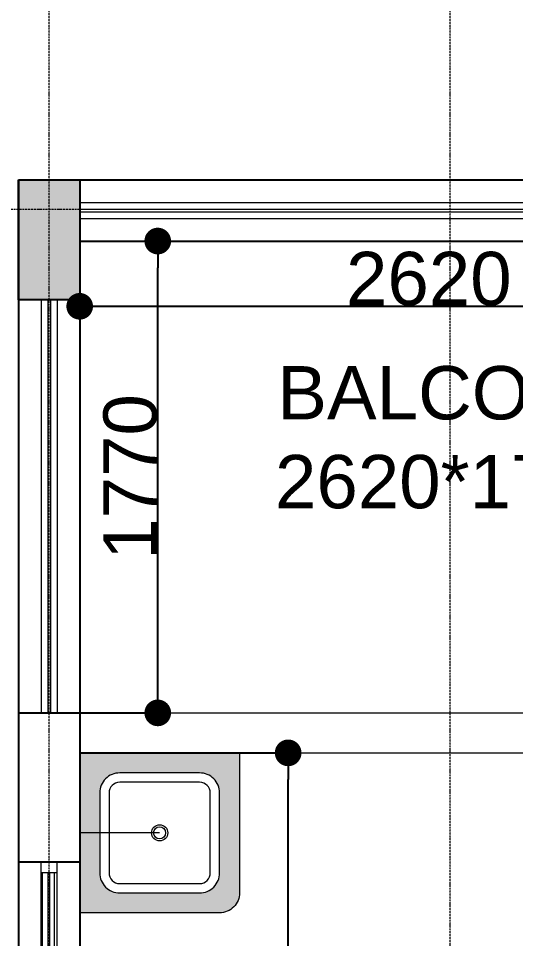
# Model space of a CAD drawing. Header units: millimetres. Extents: x -425671 to 598394, y -194194 to 343585.
# Drawn here: x 44109 to 45975, y 163575 to 167027 of the extents above; entities that cross this region are included whole.
import ezdxf

# ---------------------------------------------------------------- set-up
doc = ezdxf.new("R2010")
doc.units = ezdxf.units.MM
doc.linetypes.add('ACAD_ISO10W100', pattern=[18, 12, -3, 0, -3])
doc.linetypes.add('DOT3', pattern=[0.06, 0, -0.06])
for name, color, linetype, lineweight in [('150mm Wall', 250, 'Continuous', 13), ('230mm Wall', 250, 'Continuous', 25), ('bath fur', 250, 'Continuous', 5), ('Centre line', 30, 'Continuous', 9), ('Column', 250, 'Continuous', 25), ('Glass', 4, 'Continuous', 5), ('Railing', 250, 'Continuous', 9), ('S-DIM', 30, 'Continuous', 13), ('TEXT', 30, 'DOT3', 9), ('VENT', 250, 'Continuous', 9)]:
    doc.layers.add(name, color=color, linetype=linetype, lineweight=lineweight)
doc.layers.add('Slab', color=250, linetype='Continuous')
doc.styles.get("Standard").update_dxf_attribs({"font": 'arial.ttf'})
doc.dimstyles.new('ISO-25', dxfattribs={"dimtxt": 200, "dimasz": 180, "dimexe": 1.25, "dimexo": 0.625, "dimtad": 1, "dimtxsty": 'Standard', "dimblk": 'DOT', "dimcen": 2.5, "dimadec": 0, "dimazin": 0, "dimtfac": 1, "dimtmove": 0, "dimatfit": 3, "dimfxl": 0, "dimarcsym": 0})

# ---------------------------------------------------------------- blocks, each defined once
blk = doc.blocks.new('vent p')
at = {"layer": 'VENT', "linetype": 'Continuous'}
for points in [[(562291.7, -470392.8), (562291.7, -470452.8)], [(562291.7, -470392.8), (563091.7, -470392.8)], [(562386.7, -470392.8), (562386.7, -470452.8)], [(562396.7, -470392.8), (562396.7, -470452.8)], [(562491.7, -470392.8), (562491.7, -470452.8)], [(562531.7, -470392.8), (562531.7, -470452.8)], [(563051.7, -470392.8), (563051.7, -470452.8)], [(563091.7, -470392.8), (563091.7, -470452.8)], [(562531.7, -470402.8), (563051.7, -470402.8)], [(562291.7, -470452.8), (563091.7, -470452.8)], [(562531.7, -470447.8), (563051.7, -470447.8)]]:
    blk.add_lwpolyline(points, dxfattribs=at)
for points in [[(562291.7, -470392.8), (562491.7, -470392.8), (562491.7, -470452.8), (562291.7, -470452.8)], [(562297.7, -470398.8), (562485.7, -470398.8), (562485.7, -470446.8), (562297.7, -470446.8)], [(562303.7, -470404.8), (562479.7, -470404.8), (562479.7, -470440.8), (562303.7, -470440.8)]]:
    blk.add_lwpolyline(points, close=True, dxfattribs=at)
at = {"layer": 'VENT', "color": 4, "linetype": 'Continuous'}
for points in [[(562531.7, -470419.8), (563051.7, -470419.8)], [(562531.7, -470425.8), (563051.7, -470425.8)]]:
    blk.add_lwpolyline(points, dxfattribs=at)
blk = doc.blocks.new('Basin')
at = {"layer": 'bath fur', "linetype": 'Continuous', "true_color": 0x636466}
h = blk.add_hatch(color=251, dxfattribs=at)
h.dxf.hatch_style = 1
edge = h.paths.add_edge_path(flags=16)
edge.add_line((3472890.1, 852346.6), (3473190.1, 852346.6))
edge.add_arc((3473190.1, 852421.6), 75, 270, 360)
edge.add_line((3473265.1, 852421.6), (3473265.1, 852721.6))
edge.add_arc((3473190.1, 852721.6), 75, 0, 90)
edge.add_line((3473190.1, 852796.6), (3472890.1, 852796.6))
edge.add_arc((3472890.1, 852721.6), 75, 90, 180)
edge.add_line((3472815.1, 852721.6), (3472815.1, 852421.6))
edge.add_arc((3472890.1, 852421.6), 75, 180, 270)
edge = h.paths.add_edge_path()
edge.add_line((3472740.1, 852871.8), (3473340.1, 852871.8))
edge.add_line((3473340.1, 852871.8), (3473340.1, 852346.8))
edge.add_arc((3473265.1, 852346.8), 75, -90, 0, ccw=False)
edge.add_line((3473265.1, 852271.8), (3472740.1, 852271.8))
edge.add_line((3472740.1, 852271.8), (3472740.1, 852871.8))
at = {"layer": 'bath fur', "linetype": 'Continuous'}
blk.add_line((3473040.1, 852571.8), (3472740.1, 852571.8), dxfattribs=at)
blk.add_lwpolyline([(3472740.1, 852871.8), (3473340.1, 852871.8), (3473340.1, 852346.8, -0.414214), (3473265.1, 852271.8), (3472740.1, 852271.8)], format="xyb", close=True, dxfattribs=at)
at = {"layer": 'bath fur'}
for points in [[(3472890.1, 852346.6), (3473190.1, 852346.6, 0.414214), (3473265.1, 852421.6), (3473265.1, 852721.6, 0.414214), (3473190.1, 852796.6), (3472890.1, 852796.6, 0.414214), (3472815.1, 852721.6), (3472815.1, 852421.6, 0.414214)], [(3472890.1, 852381.6), (3473190.1, 852381.6, 0.414214), (3473230.1, 852421.6), (3473230.1, 852721.6, 0.414214), (3473190.1, 852761.6), (3472890.1, 852761.6, 0.414214), (3472850.1, 852721.6), (3472850.1, 852421.6, 0.414214)]]:
    blk.add_lwpolyline(points, format="xyb", close=True, dxfattribs=at)
for radius in [30.5, 22.5]:
    blk.add_circle((3473040.1, 852571.8), radius, dxfattribs=at)
blk = doc.blocks.new('_Dot')
at = {"color": 0, "linetype": 'ByBlock', "lineweight": -2}
blk.add_line((-0.5, 0), (-1, 0), dxfattribs=at)
at = {"color": 0, "linetype": 'ByBlock', "const_width": 0.5}
blk.add_lwpolyline([(-0.25, 0, 1), (0.25, 0, 1)], format="xyb", close=True, dxfattribs=at)
blk = doc.blocks.new('*D249')
at = {"layer": 'Defpoints', "color": 0, "transparency": 16777216}
for p in [(44339, 164271.6), (45121.2, 164271.6), (44339, 160721.6)]:
    blk.add_point(p, dxfattribs=at)
at = {"layer": 'S-DIM', "color": 0, "lineweight": -2, "transparency": 16777216}
for p, q in [((44339.7, 164271.6), (45122.4, 164271.6)), ((45121.2, 160821.6), (45121.2, 164171.6)), ((44339.7, 160721.6), (45122.4, 160721.6))]:
    blk.add_line(p, q, dxfattribs=at)
at = {"layer": 'S-DIM', "color": 0, "lineweight": -2, "transparency": 16777216, "xscale": 100, "yscale": 100, "zscale": 100}
for p, rotation in [((45121.2, 164271.6), 90), ((45121.2, 160721.6), 270)]:
    blk.add_blockref('_Dot', p, dxfattribs=dict(at, rotation=rotation))
at = {"layer": 'S-DIM', "color": 0, "transparency": 16777216, "insert": (45018.4, 162496.6), "char_height": 200, "attachment_point": 5, "rotation": 90}
blk.add_mtext('3550', dxfattribs=at)
blk = doc.blocks.new('*D242')
at = {"layer": 'Defpoints', "color": 0, "transparency": 16777216}
for p in [(44339, 166191.6), (44631.9, 166191.6), (44339, 164421.6)]:
    blk.add_point(p, dxfattribs=at)
at = {"layer": 'S-DIM', "color": 0, "lineweight": -2, "transparency": 16777216}
for p, q in [((44339.7, 166191.6), (44633.2, 166191.6)), ((44631.9, 164521.6), (44631.9, 166091.6)), ((44339.7, 164421.6), (44633.2, 164421.6))]:
    blk.add_line(p, q, dxfattribs=at)
at = {"layer": 'S-DIM', "color": 0, "lineweight": -2, "transparency": 16777216, "xscale": 100, "yscale": 100, "zscale": 100}
for p, rotation in [((44631.9, 166191.6), 90), ((44631.9, 164421.6), 270)]:
    blk.add_blockref('_Dot', p, dxfattribs=dict(at, rotation=rotation))
at = {"layer": 'S-DIM', "color": 0, "transparency": 16777216, "insert": (44529.2, 165306.6), "char_height": 200, "attachment_point": 5, "rotation": 90}
blk.add_mtext('1770', dxfattribs=at)
blk = doc.blocks.new('*D243')
at = {"layer": 'Defpoints', "color": 0, "transparency": 16777216}
for p in [(44339, 166191.6), (46959, 166191.6), (46959, 165946.8)]:
    blk.add_point(p, dxfattribs=at)
at = {"layer": 'S-DIM', "color": 0, "lineweight": -2, "transparency": 16777216}
for p, q in [((44339, 166191), (44339, 165945.6)), ((46959, 166191), (46959, 165945.6)), ((44439, 165946.8), (46859, 165946.8))]:
    blk.add_line(p, q, dxfattribs=at)
at = {"layer": 'S-DIM', "color": 0, "lineweight": -2, "transparency": 16777216, "xscale": 100, "yscale": 100, "zscale": 100, "rotation": 180}
blk.add_blockref('_Dot', (44339, 165946.8), dxfattribs=at)
at = {"layer": 'S-DIM', "color": 0, "lineweight": -2, "transparency": 16777216, "xscale": 100, "yscale": 100, "zscale": 100}
blk.add_blockref('_Dot', (46959, 165946.8), dxfattribs=at)
at = {"layer": 'S-DIM', "color": 0, "transparency": 16777216, "insert": (45649, 166049.6), "char_height": 200, "attachment_point": 5}
blk.add_mtext('2620', dxfattribs=at)

msp = doc.modelspace()

# ---------------------------------------------------------------- hatches: boundary and pattern name
at = {"layer": 'Column', "transparency": 33554687}
h = msp.add_hatch(color=256, dxfattribs=at)
h.dxf.hatch_style = 1
h.paths.add_polyline_path([(56469.03, 148331.598), (56699.03, 148331.598), (56699.03, 148781.598), (56469.03, 148781.598)])
h.paths.add_polyline_path([(50039.03, 148331.598), (50269.03, 148331.598), (50269.03, 148781.598), (50039.03, 148781.598)])
h.paths.add_polyline_path([(45614.03, 148331.598), (45844.03, 148331.598), (45844.03, 148781.598), (45614.03, 148781.598)])
h.paths.add_polyline_path([(45614.03, 154161.619), (45844.03, 154161.619), (45844.03, 154611.619), (45614.03, 154611.619)])
h.paths.add_polyline_path([(49819.03, 154381.619), (50269.03, 154381.619), (50269.03, 154611.619), (49819.03, 154611.619)])
h.paths.add_polyline_path([(56699.03, 154761.619), (56469.03, 154761.619), (56469.03, 154311.619), (56699.03, 154311.619)])
h.paths.add_polyline_path([(58199.03, 154381.619), (58429.03, 154381.619), (58429.03, 154611.619), (58199.03, 154611.619)])
h.paths.add_polyline_path([(58199.03, 157421.619), (58429.03, 157421.619), (58429.03, 157651.619), (58199.03, 157651.619)])
h.paths.add_polyline_path([(56699.03, 157421.619), (56699.03, 157651.619), (56249.03, 157651.619), (56249.03, 157421.619)])
h.paths.add_polyline_path([(53219.03, 157421.619), (53219.03, 157651.619), (52769.03, 157651.619), (52769.03, 157421.619)])
h.paths.add_polyline_path([(50269.03, 157421.619), (50269.03, 157651.619), (49819.03, 157651.619), (49819.03, 157421.619)])
h.paths.add_polyline_path([(46959.03, 157651.619), (46959.03, 157421.619), (47409.03, 157421.619), (47409.03, 157651.619)])
h.paths.add_polyline_path([(44109.03, 160491.619), (44339.03, 160491.619), (44339.03, 160721.619), (44109.03, 160721.619)])
h.paths.add_polyline_path([(47189.03, 160491.619), (47189.03, 160721.619), (46959.03, 160721.619), (46959.03, 160491.619)])
h.paths.add_polyline_path([(52999.03, 162421.619), (52999.03, 162651.619), (52549.03, 162651.619), (52549.03, 162421.619)])
h.paths.add_polyline_path([(56249.03, 162651.619), (56249.03, 162421.619), (56699.03, 162421.619), (56699.03, 162651.619)])
h.paths.add_polyline_path([(46959.03, 162421.619), (47189.03, 162421.619), (47189.03, 162651.619), (46959.03, 162651.619)])
h.paths.add_polyline_path([(44339.03, 162421.619), (44339.03, 162651.619), (44109.03, 162651.619), (44109.03, 162421.619)])
h.paths.add_polyline_path([(44109.03, 165971.619), (44339.03, 165971.619), (44339.03, 166421.619), (44109.03, 166421.619)])
h.paths.add_polyline_path([(47409.03, 166191.619), (47409.03, 166421.619), (46959.03, 166421.619), (46959.03, 166191.619)])
h.paths.add_polyline_path([(52999.03, 166191.619), (52999.03, 166421.619), (52549.03, 166421.619), (52549.03, 166191.619)])
h.paths.add_polyline_path([(56249.03, 166191.619), (56699.03, 166191.619), (56699.03, 166421.619), (56249.03, 166421.619)])

# ---------------------------------------------------------------- linework, layer by layer
at = {"layer": '150mm Wall'}
for p, q in [((44339.03, 164421.619), (46959.03, 164421.619)), ((44339.03, 164271.619), (46959.03, 164271.619))]:
    msp.add_line(p, q, dxfattribs=at)
at = {"layer": '230mm Wall'}
for p, q in [((44109.03, 164421.619), (44339.03, 164421.619)), ((44109.03, 164421.619), (44109.03, 160491.619)), ((44339.03, 164421.619), (44339.03, 160491.619)), ((44339.03, 163861.619), (44109.03, 163861.619))]:
    msp.add_line(p, q, dxfattribs=at)
at = {"layer": 'Centre line', "linetype": 'ACAD_ISO10W100', "ltscale": 0.6}
for p, q in [((44224.008, 140421.619), (44224.035, 172421.619)), ((45729.018, 140421.619), (45729.044, 172421.619)), ((37039.03, 166311.619), (63039.03, 166311.619))]:
    msp.add_line(p, q, dxfattribs=at)
at = {"layer": 'Column'}
msp.add_lwpolyline([(44109.03, 166421.619), (44339.03, 166421.619), (44339.03, 165971.619), (44109.03, 165971.619)], close=True, dxfattribs=at)
at = {"layer": 'Glass'}
for p, q in [((44339.03, 166311.619), (46959.03, 166311.619)), ((44339.03, 166301.619), (46959.03, 166301.619)), ((44219.03, 165971.619), (44219.03, 164421.619)), ((44229.03, 165971.619), (44229.03, 164421.619))]:
    msp.add_line(p, q, dxfattribs=at)
at = {"layer": 'Railing'}
for p, q in [((44339.03, 166336.619), (46959.03, 166336.619)), ((44339.03, 166276.619), (46959.03, 166276.619)), ((44194.03, 165971.619), (44194.03, 164421.619)), ((44254.03, 165971.619), (44254.03, 164421.619))]:
    msp.add_line(p, q, dxfattribs=at)
at = {"layer": 'Slab'}
for p, q in [((44109.03, 166421.619), (44109.03, 164421.619)), ((44109.03, 166421.619), (46959.03, 166421.619)), ((44339.03, 166421.619), (44339.03, 164421.619)), ((44339.03, 166191.619), (46959.03, 166191.619))]:
    msp.add_line(p, q, dxfattribs=at)

# ---------------------------------------------------------------- block references
at = {"layer": 'Railing'}
msp.add_blockref('Basin', (-3428401.054, -688600.203), dxfattribs=at)
at = {"layer": 'VENT', "linetype": 'Continuous', "xscale": -1, "rotation": 270}
msp.add_blockref('vent p', (514646.814, -399230.094), dxfattribs=at)

# ---------------------------------------------------------------- texts
at = {"layer": 'TEXT', "linetype": 'Continuous', "insert": (43966.356, 165722.566), "char_height": 200, "attachment_point": 1}
msp.add_mtext_dynamic_manual_height_columns('\\pi1114.20942;BALCONY\\P\\pi1105.40996;2620*1770', width=3541.10642, gutter_width=0, heights=[1539.463], dxfattribs=at)

# ---------------------------------------------------------------- dimensions: what is measured, and where the dimension line sits
at = {"layer": 'S-DIM'}
for base, p1, p2, picture, middle in [((44631.928, 166191.619), (44339.03, 164421.619), (44339.03, 166191.619), '*D242', (44529.188, 165306.619)), ((45121.162, 164271.619), (44339.03, 160721.619), (44339.03, 164271.619), '*D249', (45018.354, 162496.619))]:
    dim = msp.add_linear_dim(base=base, p1=p1, p2=p2, angle=90, dimstyle='ISO-25', override={"dimasz": 100}, dxfattribs=at)
    dim.commit()
    dim.dimension.update_dxf_attribs({"geometry": picture, "text_midpoint": middle})
dim = msp.add_linear_dim(base=(46959.03, 165946.841), p1=(44339.03, 166191.619), p2=(46959.03, 166191.619), dimstyle='ISO-25', override={"dimasz": 100}, dxfattribs=at)
dim.commit()
dim.dimension.update_dxf_attribs({"geometry": '*D243', "text_midpoint": (45649.03, 166049.581)})

doc.saveas('drawing.dxf')
